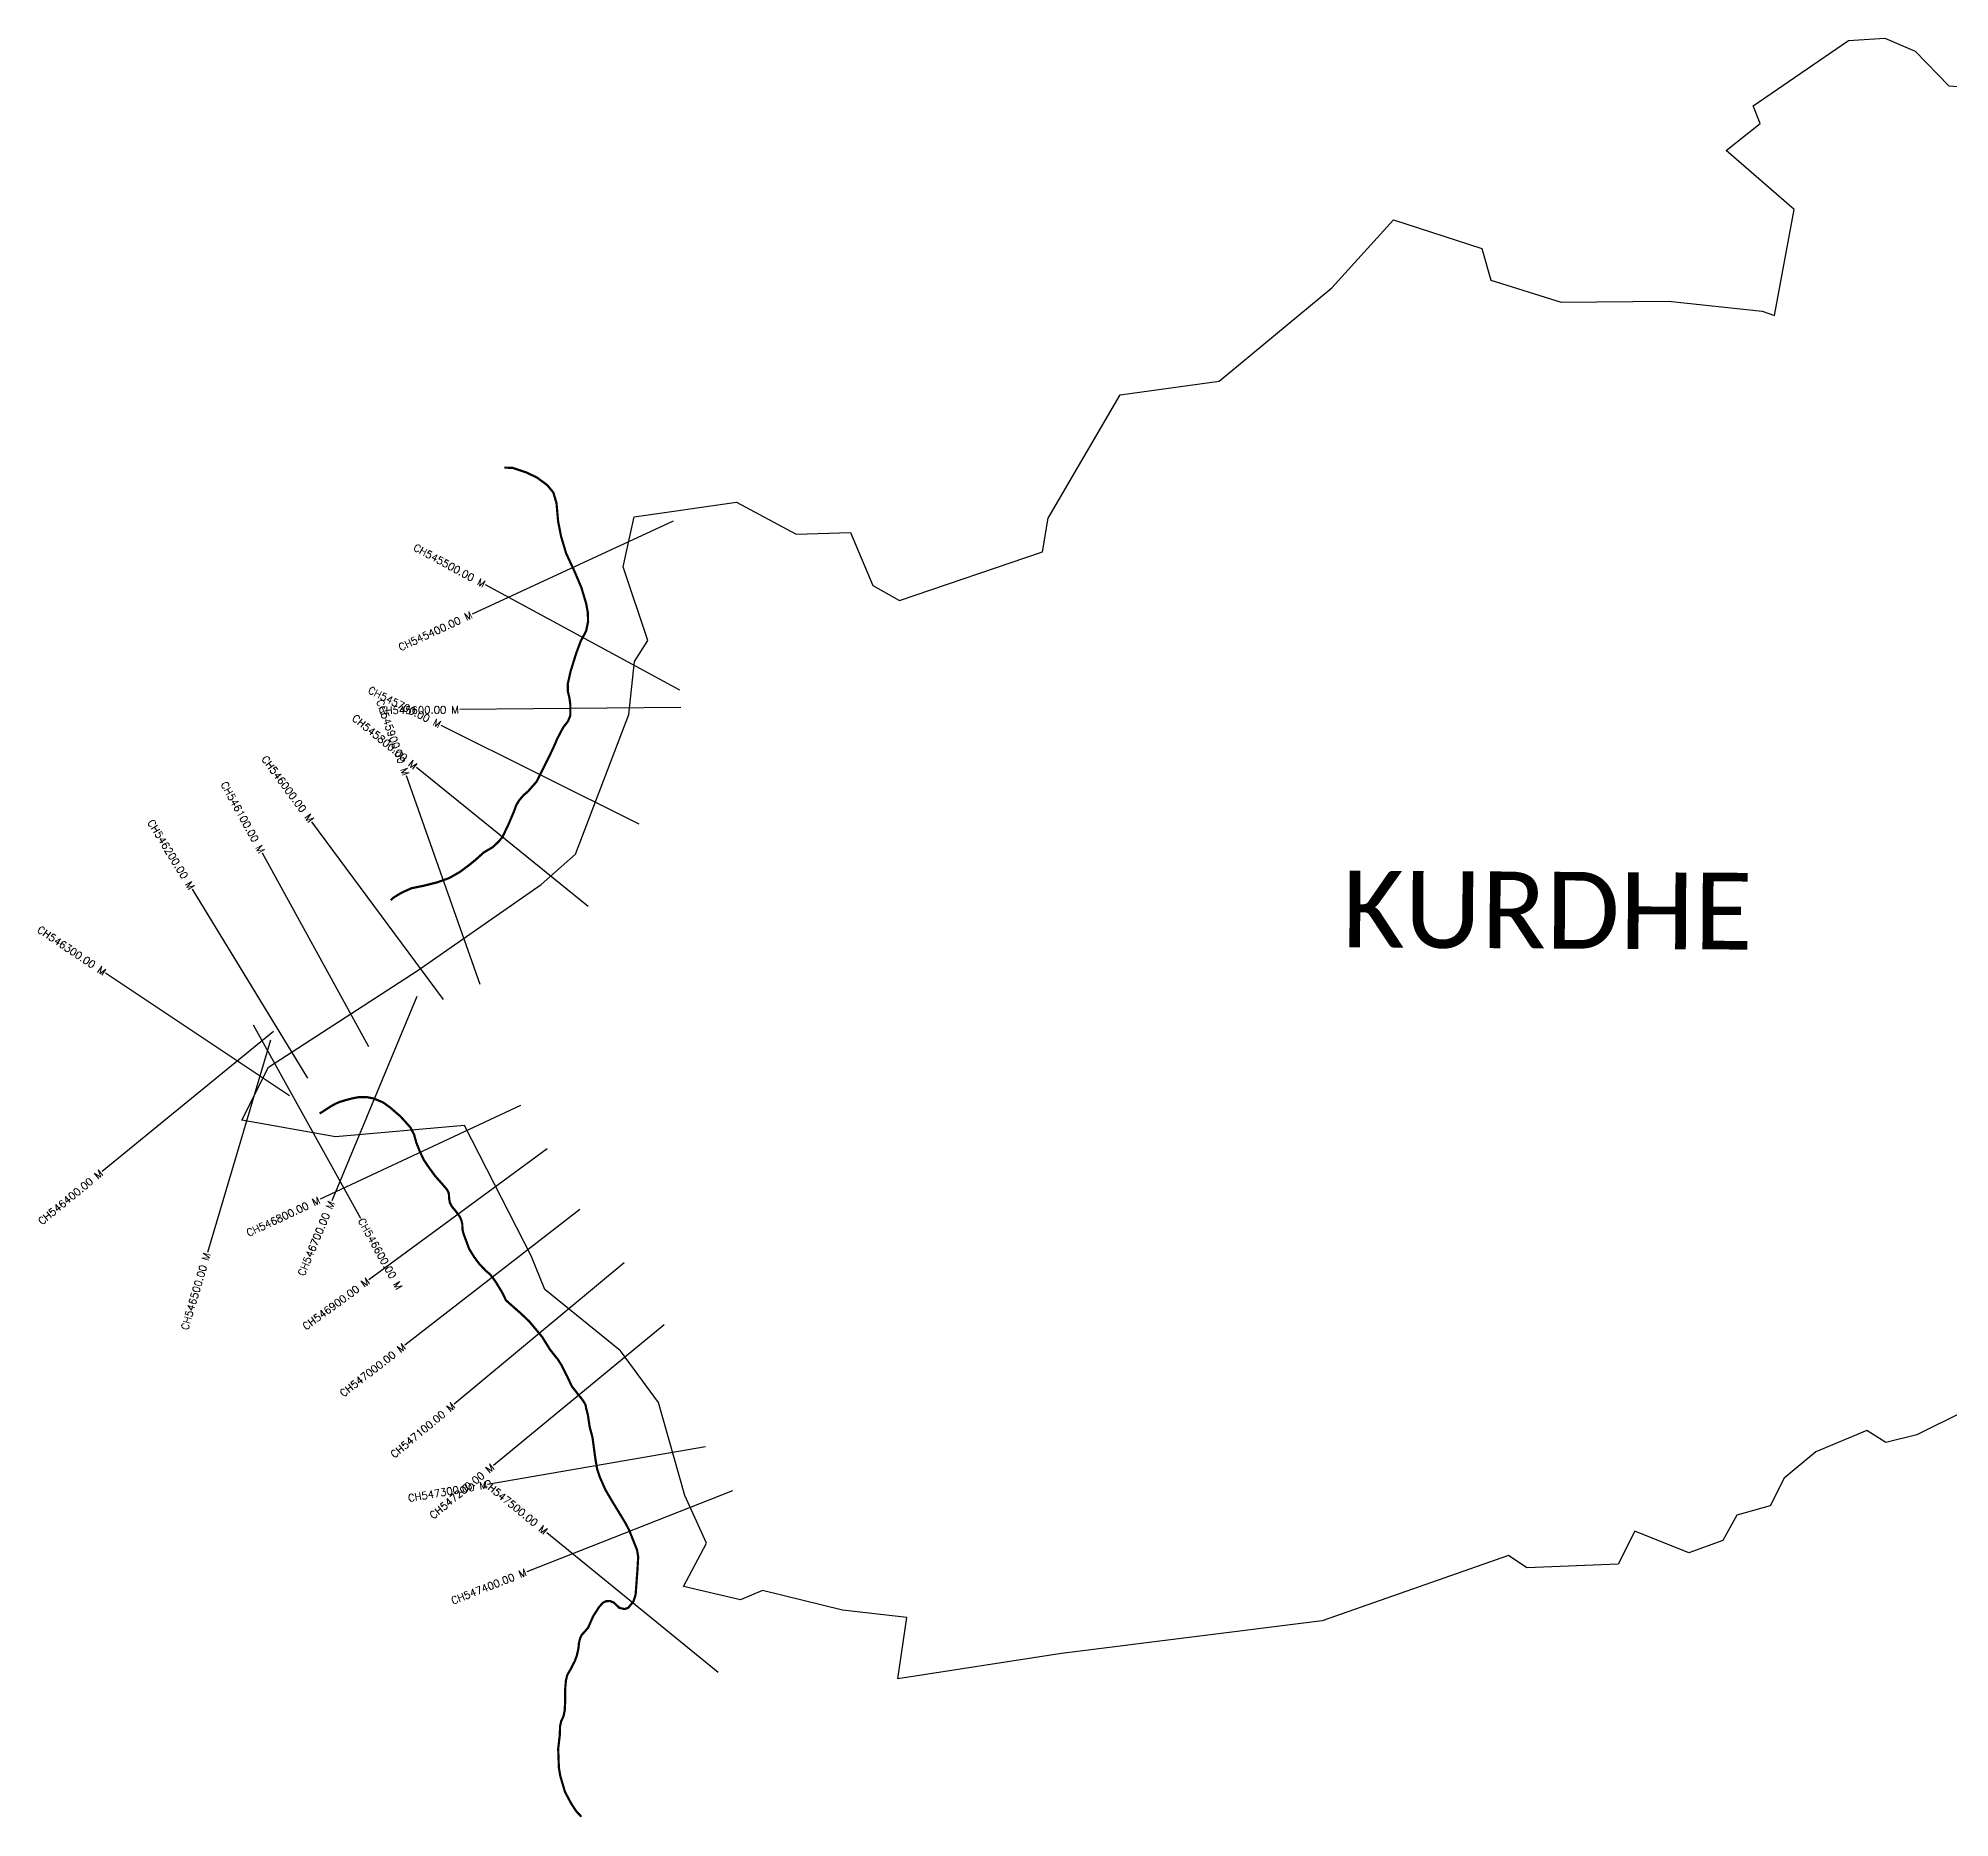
# Model space of a CAD drawing. Header units: metres. Extents: x 317446 to 322630, y 1862131 to 1866015.
# Drawn here: x 317446 to 320038, y 1862131 to 1864545 of the extents above; entities that cross this region are included whole.
import ezdxf
from ezdxf.enums import TextEntityAlignment as Align

# ---------------------------------------------------------------- set-up
doc = ezdxf.new("R2010")
doc.units = ezdxf.units.M
for name, color, linetype in [('CS', 134, 'Continuous'), ('CSMark', 6, 'Continuous'), ('NATURALLY PROTECTED', 3, 'Continuous'), ('village', 3, 'Continuous'), ('VILLAGE NAME', 250, 'Continuous')]:
    doc.layers.add(name, color=color, linetype=linetype)
doc.styles.get("Standard").update_dxf_attribs({"font": 'simplex.shx'})

msp = doc.modelspace()

# ---------------------------------------------------------------- linework, layer by layer
at = {"layer": 'CS'}
for p, q in [((318306.9, 1863889.8), (318034.6, 1863763.8)), ((318316.2, 1863660.6), (318052.3, 1863803.2)), ((318317.5, 1863637), (318017.5, 1863634.1)), ((318260.7, 1863478.7), (317992.3, 1863612.8)), ((318191.9, 1863366.9), (317958.8, 1863555.7)), ((318045.4, 1863261.4), (317945.3, 1863544.2)), ((317995.7, 1863241), (317817.2, 1863482)), ((317894.2, 1863176.6), (317750, 1863439.6)), ((317811.5, 1863134.5), (317655, 1863390.4)), ((317786.7, 1863110.1), (317537.2, 1863276.6)), ((317959.3, 1863244.9), (317844.1, 1862967.8)), ((317764.8, 1863197.6), (317532.5, 1863007.8)), ((317761, 1863185.6), (317675.4, 1862898)), ((317737.5, 1863206.6), (317883, 1862944.3)), ((318100, 1863097), (317828.3, 1862970)), ((318136.1, 1863038.5), (317894.3, 1862860.9)), ((318180.4, 1862956), (317943.3, 1862772.2)), ((318240.7, 1862884), (318010, 1862692.1)), ((318294.9, 1862799.5), (318063.2, 1862609)), ((318351, 1862634.1), (318055.4, 1862583.1)), ((318387.6, 1862574.6), (318108.4, 1862464.9)), ((318367.9, 1862328), (318135.6, 1862517.8))]:
    msp.add_line(p, q, dxfattribs=at)
at = {"layer": 'NATURALLY PROTECTED', "color": 2, "const_width": 3, "flags": 128}
for points in [[(318078, 1863962.4), (318089.4, 1863962), (318107.2, 1863956.1), (318122.2, 1863949), (318136.3, 1863938.6), (318144.5, 1863928.6), (318148.8, 1863914.2), (318151, 1863889.3), (318155, 1863869.1), (318161.9, 1863846), (318173.5, 1863821), (318182.6, 1863799.6), (318189, 1863778.1), (318191.3, 1863765.6), (318191.6, 1863753.7), (318189, 1863740.7), (318181.6, 1863727), (318175.3, 1863709.9), (318167.9, 1863686), (318164, 1863668.6), (318164.2, 1863658.9), (318166.3, 1863650.2), (318167.5, 1863641.3), (318167.6, 1863626.3), (318164.6, 1863618.7), (318158, 1863610.1), (318152.9, 1863600.6), (318149.5, 1863594), (318147.2, 1863588.4), (318142.8, 1863578.7), (318131.2, 1863555.1), (318121.9, 1863536.6), (318110.2, 1863523.3), (318104.5, 1863518.4), (318098.3, 1863511.3), (318094.3, 1863504.8), (318090.9, 1863495.4), (318083.2, 1863477.4), (318075.5, 1863461.4), (318070.6, 1863455.4), (318062.5, 1863447.7), (318050.1, 1863440.4), (318039.8, 1863431.1), (318030.8, 1863423.7), (318017.8, 1863414), (318003.1, 1863405.6), (317986.5, 1863399.7), (317967.6, 1863395), (317952.3, 1863392), (317938.5, 1863385.7), (317927.5, 1863379), (317924, 1863375.5)], [(317827.6, 1863086.2), (317830.9, 1863088.4), (317843, 1863096.2), (317849.5, 1863099.8), (317854.9, 1863102.1), (317862.3, 1863104.3), (317871.5, 1863106.8), (317880.9, 1863108.6), (317891.5, 1863108.6), (317900.9, 1863106.7), (317913.6, 1863101.4), (317923.5, 1863094.3), (317929.3, 1863089.2), (317937.4, 1863082.2), (317942.8, 1863076.3), (317950.7, 1863067.4), (317955.6, 1863058.1), (317958.8, 1863046.5), (317963.6, 1863034.6), (317968.7, 1863023.6), (317974.5, 1863015), (317984.3, 1863001.5), (317992.7, 1862992), (317999.8, 1862983.8), (318002.2, 1862979.7), (318003, 1862976.2), (318003.2, 1862970.6), (318004.1, 1862965.9), (318006.6, 1862960.6), (318012.3, 1862953.7), (318017.5, 1862946.6), (318019.8, 1862941.6), (318021.1, 1862935.9), (318021.3, 1862928.8), (318023.1, 1862922.2), (318030.3, 1862902.9), (318037, 1862891.9), (318044.4, 1862882), (318053, 1862873), (318058.5, 1862868.4), (318065.4, 1862859.5), (318075, 1862843.9), (318080.2, 1862833.1), (318086.3, 1862827.6), (318100.5, 1862815.1), (318111.7, 1862804.5), (318121.6, 1862792.6), (318129.5, 1862783.1), (318139.8, 1862766.5), (318145.5, 1862759.2), (318150.1, 1862753.5), (318155, 1862746.1), (318163.4, 1862729.6), (318169.6, 1862716.3), (318174.2, 1862710.5), (318178.4, 1862705), (318182.5, 1862700), (318186.2, 1862694.8), (318188.3, 1862690.7), (318189.2, 1862685.7), (318191.4, 1862677.4), (318193.7, 1862661.6), (318197.6, 1862647.1), (318199, 1862636.6), (318201.5, 1862618.1), (318204, 1862603.6), (318207.8, 1862592.6), (318215.2, 1862575.9), (318224, 1862560.9), (318236.1, 1862541.1), (318243.1, 1862529.4), (318247.7, 1862520.4), (318252.2, 1862509), (318258.1, 1862494.1), (318259.6, 1862484.9), (318258.5, 1862466.4), (318256.1, 1862433.9), (318253.1, 1862424.5), (318246, 1862415.9), (318241.1, 1862414.2), (318234, 1862415.9), (318226.8, 1862422.8), (318221.3, 1862425.2), (318215.8, 1862424.8), (318211.8, 1862422.9), (318206.5, 1862416.9), (318198.5, 1862404.5), (318191.7, 1862389), (318187.2, 1862383.8), (318182.8, 1862378.9), (318180.8, 1862374.6), (318179.2, 1862367.7), (318178.6, 1862361.1), (318176.4, 1862351.3), (318173.7, 1862343.8), (318167.2, 1862331.3), (318163.5, 1862325), (318161.5, 1862317), (318160.5, 1862304.4), (318160.6, 1862290.5), (318160, 1862277.1), (318158.3, 1862268.9), (318155.2, 1862262.2), (318153.6, 1862255.2), (318153.3, 1862243.7), (318151.1, 1862224.8), (318151.5, 1862213.4), (318152, 1862199.1), (318154, 1862187.6), (318160.3, 1862166.3), (318168.7, 1862150.5), (318176, 1862139.5), (318182.6, 1862132.6)]]:
    msp.add_lwpolyline(points, dxfattribs=at)
at = {"layer": 'village', "color": 3}
msp.add_polyline3d([(320118.3, 1862712.6, 0), (319993.5, 1862650.6, 0), (319951.7, 1862640.2, 0), (319925.8, 1862656.6, 0), (319856.6, 1862627.7, 0), (319813.4, 1862591.6, 0), (319794.8, 1862554.2, 0), (319749.4, 1862541.4, 0), (319730.6, 1862507.3, 0), (319684.3, 1862490.5, 0), (319611.1, 1862519.8, 0), (319588.7, 1862474.9, 0), (319464.6, 1862470, 0), (319439.9, 1862486.8, 0), (319187.3, 1862398.3, 0), (318833.7, 1862353.9, 0), (318611.8, 1862319.8, 0), (318624, 1862402.9, 0), (318536.5, 1862412.7, 0), (318428.1, 1862439.4, 0), (318398.4, 1862426.8, 0), (318321.2, 1862444.9, 0), (318352.3, 1862503.4, 0), (318323, 1862568.2, 0), (318286.9, 1862694.3, 0), (318235.4, 1862764.3, 0), (318132.9, 1862847.5, 0), (318114.3, 1862893.4, 0), (318023.9, 1863070, 0), (317849.3, 1863054.6, 0), (317722.1, 1863077.4, 0), (317758.1, 1863149.1, 0), (317960, 1863279.9, 0), (318128.2, 1863397.1, 0), (318174.7, 1863438, 0), (318247.1, 1863627.6, 0), (318254.7, 1863699.3, 0), (318272.6, 1863727.9, 0), (318239.4, 1863828, 0), (318254.3, 1863895.5, 0), (318392.7, 1863915.7, 0), (318473.9, 1863872, 0), (318547.6, 1863874.4, 0), (318577.7, 1863802.3, 0), (318613.8, 1863782.1, 0), (318807.9, 1863848, 0), (318815.5, 1863893.6, 0), (318913.4, 1864061.3, 0), (319047.6, 1864079.4, 0), (319200.4, 1864206.4, 0), (319283.8, 1864298.6, 0), (319403.6, 1864259.5, 0), (319416, 1864216.7, 0), (319511, 1864186.8, 0), (319656.8, 1864188.2, 0), (319783.6, 1864174.4, 0), (319800.3, 1864168.8, 0), (319827.4, 1864312.3, 0), (319734.8, 1864392.6, 0), (319781.3, 1864429.2, 0), (319771.5, 1864453.1, 0), (319900.8, 1864541.7, 0), (319950.3, 1864544.8, 0), (319991.3, 1864527.1, 0), (320036.8, 1864480.3, 0), (320108.1, 1864475.2, 0)], dxfattribs=at)

# ---------------------------------------------------------------- texts
at = {"layer": 'CSMark'}
for s, rotation, p in [('CH545500.00 M', 331.6101, (318051.4, 1863803.7)), ('CH545400.00 M', 24.8259, (318033.7, 1863763.4)), ('CH545700.00 M', 333.4473, (317991.4, 1863613.2)), ('CH545800.00 M', 320.994, (317958, 1863556.3)), ('CH545900.00 M', 289.4975, (317945, 1863545.2)), ('CH545600.00 M', 0.542, (318016.5, 1863634.1)), ('CH546000.00 M', 306.5278, (317816.6, 1863482.8)), ('CH546100.00 M', 298.7419, (317749.5, 1863440.5)), ('CH546200.00 M', 301.4401, (317654.5, 1863391.3)), ('CH546300.00 M', 326.2854, (317536.4, 1863277.2)), ('CH546400.00 M', 39.2618, (317531.7, 1863007.1)), ('CH546800.00 M', 25.0552, (317827.4, 1862969.5)), ('CH546700.00 M', 67.426, (317843.8, 1862966.9)), ('CH546500.00 M', 73.4208, (317675.1, 1862897.1)), ('CH546900.00 M', 36.3005, (317893.5, 1862860.3)), ('CH547000.00 M', 37.7749, (317942.5, 1862771.6)), ('CH547100.00 M', 39.7513, (318009.2, 1862691.5)), ('CH547200.00 M', 39.4192, (318062.4, 1862608.3)), ('CH547500.00 M', 320.7494, (318134.8, 1862518.4)), ('CH547300.00 M', 9.7966, (318054.4, 1862582.9)), ('CH547400.00 M', 21.436, (318107.4, 1862464.6))]:
    msp.add_text(s, height=10, rotation=rotation, dxfattribs=at).set_placement(p, align=Align.MIDDLE_RIGHT)
msp.add_text('CH546600.00 M', height=10, rotation=299.0128, dxfattribs=at).set_placement((317883.5, 1862943.4), align=Align.MIDDLE_LEFT)
at = {"layer": 'VILLAGE NAME', "insert": (319214.8, 1863415.8), "char_height": 104.042, "attachment_point": 1, "rotation": 359.6762}
msp.add_mtext_dynamic_manual_height_columns('{\\fCalibri|b0|i0|c0|p34;KURDHE}', width=108.17, gutter_width=520.2, heights=[0], dxfattribs=at)

doc.saveas('drawing.dxf')
